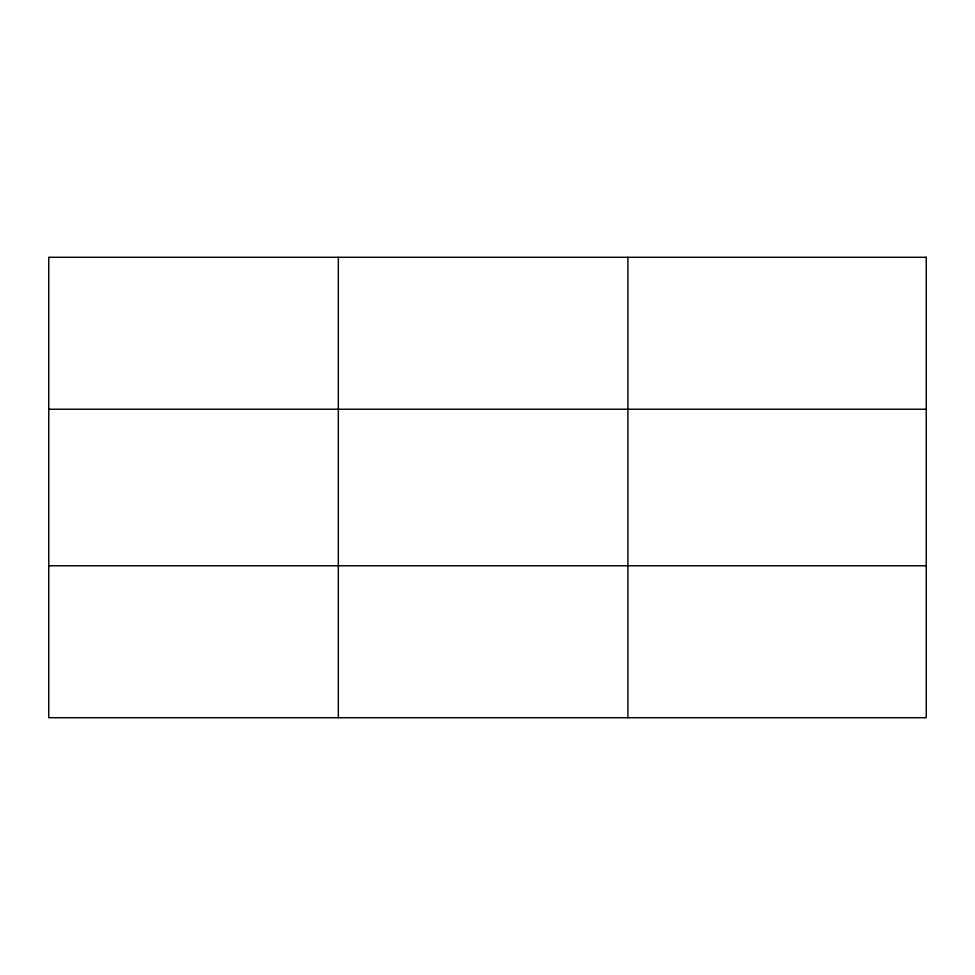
<?xml version="1.0" encoding="UTF-8"?>
<svg xmlns="http://www.w3.org/2000/svg" width="975" height="975" viewBox="0 0 975 975"><rect width="100%" height="100%" fill="white"/><g stroke="black" fill="none" stroke-linecap="round" stroke-linejoin="round"><path stroke-width="1.46" d="M338.325 717.71L338.325 257.29M627.9 717.71L627.9 257.29M48.75 409.232L926.25 409.232M48.75 565.768L926.25 565.768M926.25 257.29L48.75 257.29L48.75 717.71L926.25 717.71L926.25 257.29"/></g></svg>
